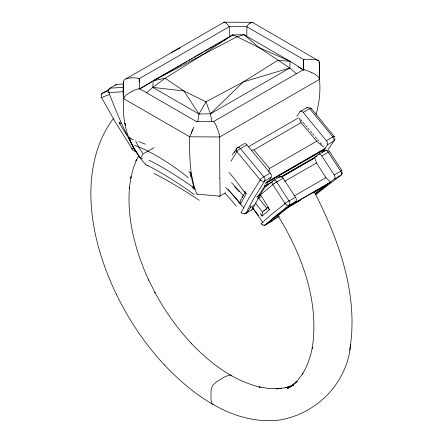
<?xml version="1.0" encoding="UTF-8"?>
<svg xmlns="http://www.w3.org/2000/svg" width="443" height="443" viewBox="0 0 443 443"><rect width="100%" height="100%" fill="white"/><g stroke="black" fill="none" stroke-linecap="round" stroke-linejoin="round"><path stroke-width="0.66" d="M342.101 173.158L342.101 172.925A3.334 2.702 52.9 0 0 341.752 171.579M193.187 185.395C192.722 186.996 195.751 191.249 194.206 187.649M146.633 92.814L152.807 87.382L153.2 80.742L232.531 34.942L244.032 34.715L290.193 61.367L303.571 69.988L298.189 66.882M197.86 121.332L198.968 114.034L205.934 101.829L243.351 81.894L289.8 68.006L290.193 61.367L259.061 47.589L237.066 36.719L232.531 34.942L199.649 56.66L165.117 78.261L152.807 87.382L198.968 114.034L210.469 113.807L289.8 68.006L296.505 73.776M123.359 96.613A140.021 114.311 -1.8 0 1 123.514 81.396C124.339 78.09 128.957 78.178 131.721 77.89M244.896 192.04L245.173 192.888L246.225 193.563L240.383 204.123L238.345 201.665M268.059 207.551L268.358 208.67L269.499 209.666L262.046 216.084L260.191 213.487M350.64 344.61C347.257 382.962 316.883 413.917 279.311 420.053C234.33 425.33 193.846 396.014 164.475 365.004L164.303 364.816M349.677 350.252C359.04 295.37 338.862 240.034 314.314 191.747M145.819 163.916L145.681 164.563C138.792 156.938 133.083 148.2 129.256 138.642M268.746 171.773L269.554 168.434L316.728 141.195L323.545 147.065M142.369 158.793L140.376 157.974L143.183 154.026M315.2 159.054L316.468 162.941L325.921 177.637L330.528 182.25L288.714 206.499L289.739 204.832M193.807 127.008L189.737 136.809A133.991 33.806 -79.4 0 0 191.487 174.697M196.122 121.753L196.249 121.465L213.576 121.554L303.726 69.507L304.18 69.617M223.41 22.826C223.986 21.441 225.686 22.554 226.412 23.219M241.247 212.457L249.055 197.777L260.235 179.924L236.961 151.722A3.334 0.864 -41.1 0 1 240.621 148.372M241.346 212.396A3.334 2.824 28.8 0 0 245.843 213.293L253.562 198.785L264.665 181.065L271.321 176.978A3.339 1.927 60 0 0 270.573 173.551L270.241 173.119L263.74 176.829A3.334 0.736 -39.3 0 0 260.224 179.936M252.582 208.963L260.6 194.095L271.149 177.322M242.094 197.572L243.351 195.247M138.853 155.537L135.929 160.981L136.599 159.618L133.243 168.467L130.807 178.175L131.012 176.707L129.323 188.652L129.5 187.256C126.809 219.296 135.475 251.259 148.77 280.17L148.494 279.605L155.1 292.779L154.884 292.358C164.929 310.986 177.244 328.413 191.758 343.834L191.586 343.652C210.431 363.321 233.295 380.736 260.224 387.182L259.111 386.927L268.452 388.45L277.423 388.721M243.611 194.776L243.877 194.305M244.137 193.829L244.674 192.882M244.946 192.406L245.223 191.924M334.703 138.31A3.334 2.575 30 0 1 333.773 141.123L327.311 144.9L327.482 144.551A3.339 1.927 60 0 0 326.729 141.134L303.162 112.395L309.657 108.668L332.87 136.915A3.334 0.742 -39.2 0 1 334.194 137.108M230.903 161.246L236.961 151.722M232.392 154.95L234.773 151.207M327.322 144.878L322.161 152.547M234.22 152.525L236.23 149.402M236.484 149.014L237.254 147.84L243.966 143.831A3.334 1.922 59.4 0 1 246.552 144.468L270.23 173.102M303.15 112.384L302.796 111.996A3.334 1.933 60.6 0 0 300.21 111.365L296.793 116.398M250.793 205.79A3.334 1.905 61.1 0 1 250.555 207.374L247.15 212.546A3.334 1.922 60 0 1 245.643 213M256.691 196.913A3.334 1.916 60 0 0 257.931 196.404L264.704 186.204L271.526 182.267M328.025 149.712L333.795 141.151A3.334 1.844 59.4 0 0 332.82 136.992M113.353 118.735C101.597 134.041 95.112 152.796 92.327 171.746L92.15 173.141C86.917 214.8 98.49 256.768 116.293 294.169L116.542 294.661M246.939 26.447L246.751 36.276M295.935 201.15L296.046 201.011A3.334 1.899 60.1 0 0 295.802 197.761L295.808 197.761M293.715 384.635L287.463 388.605L290.846 386.451L297.07 381.285L292.048 385.836L297.917 380.066L302.979 373.205L302.381 374.152C307.409 366.056 310.526 356.908 312.309 347.583L312.182 348.303C319.564 301.827 302.109 254.825 277.988 215.735M100.943 97.643L101.231 97.421M261.126 223.732L270.285 215.453L285.154 203.581L272.805 184.615L274.328 183.502M211.848 121.908L210.469 113.807L243.351 81.894L277.883 60.287L290.193 61.367M295.082 383.09L297.07 381.285M268.081 207.125A121.471 63.249 59.2 0 0 261.448 196.41L260.401 194.914L272.805 184.615M342.123 173.185A3.334 2.697 50.8 0 1 340.938 175.201L334.454 178.955L334.703 178.695A3.334 1.949 59.9 0 0 334.487 175.428L334.188 174.935L341.863 170.583M267.661 207.496L263.978 210.68A3.073 0.338 -34.3 0 1 264.255 210.519L265.041 210.065M266.066 186.475L273.359 180.456L279.843 176.713L279.029 177.377M278.486 177.82L278.896 177.488M334.471 178.944L315.078 193.796M311.95 159.663L318.506 154.391L324.99 150.642A3.334 2.508 52.1 0 1 327.615 150.858M315.51 194.837L340.944 175.206A3.334 1.861 59.8 0 0 340.628 171.264M279.278 216.322L266.946 223.449L285.774 208.814L300.642 200.23M315.056 194.255L326.79 185.135A1.667 0.964 60 0 0 327.056 184.116M249.896 23.352L251.884 22.338L253.047 22.776M230.975 36.021L232.531 34.942M241.596 198.508L240.211 200.773L240.383 204.123M126.67 135.132L119.139 122.861L120.441 122.019M293.748 384.624L288.515 387.547L293.399 384.984L289.683 386.54L291.915 385.803M266.885 223.494L266.498 223.577M289.8 68.006L259.061 47.589L244.032 34.715L237.066 36.719L153.2 80.742L139.274 89.143L151.811 81.905M108.662 89.536L108.552 89.608A3.334 1.927 59.4 0 0 108.037 90.45M125.795 78.943L224.141 22.161L252.36 22.327L318.772 60.935L319.253 61.732L319.525 79.341A140.021 114.311 -1.8 0 1 316.042 114.516M123.387 83.998L116.609 84.403L110.13 88.146A3.334 1.949 62.1 0 0 109 89.298M176.021 50.103L172.454 52.036A3.339 1.927 60 0 0 171.646 52.95M176.425 49.871L176.829 49.633M177.239 49.4L179.26 48.232M108.823 89.458L102.316 93.207A3.334 1.933 61.7 0 0 101.536 94.603M153.605 80.87L160.172 77.082M161.961 76.046L165.544 73.981M166.74 73.289L170.915 70.874M172.111 70.188L173.9 69.152M175.096 68.466L176.292 67.773M177.482 67.087L179.277 66.051M180.467 65.359L181.663 64.672M182.859 63.98L184.648 62.95M185.844 62.258L187.035 61.571M188.829 60.536L190.019 59.844M191.215 59.157L192.412 58.465M194.2 57.435L195.396 56.743M196.587 56.056L203.154 52.263M204.948 51.227L208.531 49.162M209.722 48.47L213.903 46.061M215.099 45.369L216.887 44.333M218.083 43.647L219.274 42.954M220.47 42.268L222.259 41.232M223.455 40.546L224.651 39.853M225.841 39.167L227.636 38.131M143.942 153.4L154.02 147.585M123.475 81.396L123.741 98.706L189.737 136.809L219.722 136.965L319.525 79.341C318.556 75.615 314.347 73.953 311.279 72.22M299.972 111.63L306.451 107.887A3.334 2.558 32.5 0 1 307.619 107.577M236.213 150.138L236.185 149.878A3.334 2.641 30.9 0 1 237.26 147.846A3.334 1.899 62.1 0 1 240.455 148.621L246.939 144.878M248.368 146.777L298.399 117.888M251.247 150.227L253.883 149.906L301.057 122.672L316.728 141.195M225.559 192.771L220.165 195.884L219.855 178.119M326.391 140.658L332.87 136.915M267.91 181.951L304.673 160.726M305.199 160.421L322.006 150.72M280.447 177.117L317.182 155.903M281.277 177.095L314.779 157.752M281.942 176.823L314.242 158.173M272.628 184.653A3.334 2.885 49.5 0 1 273.364 180.456A3.334 1.916 61.8 0 1 276.659 181.979L283.16 178.28L295.791 197.722M318.689 154.269L319.143 154.136A3.339 1.949 60.7 0 1 321.502 155.465L321.839 155.947L328.313 152.209L340.684 171.219M257.926 196.404L260.921 194.676M284.622 181.325L316.468 162.941M257.571 198.713L260.717 196.902M250.566 207.39L254.758 204.971M245.848 213.299L252.532 209.439M265.429 209.844L266.586 209.174M294.667 195.679L325.921 177.637M295.52 197.262L289.035 200.984L276.681 182.018M289.251 206.084L330.528 182.25M312.946 193.126L326.79 185.135M279.987 176.613L280.513 176.458A3.339 1.905 59.3 0 1 282.811 177.815L283.16 178.28M131.925 91.463C128.863 93.251 124.771 95.007 123.741 98.706A133.991 104.05 -29.4 0 0 129.129 138.698M101.093 97.698L109.222 94.608M107.743 91.136L102.344 93.196A3.334 2.508 67.9 0 0 101.685 97.443M292.474 385.62L285.818 387.791L288.581 386.889L284.55 387.846L276.089 388.827L281.742 388.384L280.38 388.489M125.613 125.352L124.732 123.42L125.142 123.298M138.98 88.777L139.429 88.661L196.249 121.465M153.2 80.742L165.117 78.261L183.939 90.959L205.934 101.829L210.469 113.807M304.042 59.445L303.571 59.5L246.751 26.696L229.424 26.608L139.274 78.655L138.82 78.561M116.609 84.403L116.321 84.452A3.339 1.927 60 0 0 115.523 85.272M123.193 87.371L110.13 88.146A3.334 2.619 86.1 0 0 108.917 92.559M123.425 91.707L108.912 92.565C116.587 112.815 125.048 132.856 135.896 151.633M190.651 173.291L191.193 175.151M108.79 92.565L108.779 92.565A3.334 0.875 -19.2 0 1 108.242 92.437M311.318 59.163L315.438 59.628L318.096 60.481M213.255 404.188L212.385 404.022L211.56 403.069L210.957 399.187L211.089 390.272L212.385 385.698L216.134 382.043L224.429 377.054L229.23 375.06L230.615 375.177L231.224 375.73M220.021 196.183L196.864 194.117L193.768 185.346L191.531 174.592M152.807 87.382L183.939 90.959L198.968 114.034M121.172 123.63L119.139 122.861M138.676 155.565A138.797 106.868 -31.4 0 1 130.131 139.966L129.295 137.784L131.045 138.266M262.97 225.133L262.705 225.033M309.718 107.317L310.106 107.461M138.803 141.577L145.348 144.213M286.87 205.065L286.593 204.926A3.334 2.724 52.8 0 1 285.131 203.592M260.368 194.898L259.797 194.588M328.274 150.443L328.789 150.764M125.12 123.686L124.765 123.442M192.24 187.588L194.809 189.399M318.467 60.702L318.772 60.935M188.801 171.563L190.894 173.296M129.705 138.161L129.323 137.812M231.523 182.638L243.406 195.557M260.351 180.063L260.462 180.179A3.334 2.592 29.6 0 0 264.637 181.032M164.475 365.004C147.021 346.249 132.28 325.024 120.402 302.336L116.293 294.169M300.769 119.638L302.098 121.21M302.979 122.257L304.751 124.35M305.637 125.397L306.966 126.964M307.852 128.01L309.181 129.583M310.504 131.15L311.833 132.723M312.719 133.769L314.048 135.337M315.377 136.909L316.706 138.476M317.592 139.523L318.916 141.095M320.245 142.663L321.574 144.235M253.883 149.906L269.554 168.434M257.411 196.581L257.815 197.052M258.203 197.512L266.758 208.26M240.455 148.621L263.74 176.829M334.288 136.505L311.102 108.286M140.376 157.974L138.659 155.576M229.241 26.353L229.424 36.874M244.547 191.177L246.225 193.563M328.313 152.209L328.291 152.171A3.334 1.933 58.2 0 0 324.985 150.637L323.645 151.733A1.667 0.986 60.3 0 0 323.196 150.299M329.603 151.617L341.952 170.599M321.839 155.947L334.177 174.919M268.054 207.141L269.499 209.666M101.502 97.554L115.086 121.659L132.645 149.706A3.372 2.741 72.5 0 0 135.337 150.947M216.588 126.886L218.859 132.673L219.722 136.965M299.252 118.187L301.057 122.672M190.302 174.431L190.756 176.84M303.726 69.507L303.571 59.5L303.571 70.448M139.429 88.661L139.274 78.655L139.274 82.077M178.208 48.913A3.334 1.899 57.9 0 1 179.216 48.276M179.614 48.065A3.334 2.619 86 0 1 180.079 47.955M132.042 148.826A138.399 76.938 50.5 0 1 133.758 148.184M133.487 148.494A3.311 0.371 -27.2 0 1 133.094 148.665M131.715 149.302A3.328 0.676 -29.1 0 1 131.626 149.197M136.184 151.373A3.334 0.975 -26.3 0 1 134.988 150.908M136.322 152.331A3.245 2.658 87.2 0 1 135.818 151.711M109.017 92.487A3.295 0.897 -24.3 0 1 108.9 92.498M108.109 92.194A3.334 0.875 -19.2 0 1 108.192 91.983M137.12 152.818A3.339 2.647 85.7 0 1 136.366 152.265M246.939 26.187A32.023 10.416 -77.5 0 1 249.913 23.174M226.462 23.512A31.702 8.578 73.5 0 1 229.275 26.752M304.009 59.606A32.023 18.124 -16.6 0 1 311.235 59.307M319.22 62.037A133.991 104.05 -29.4 0 1 319.22 79.125M131.693 77.791A31.702 25.118 38.3 0 1 138.82 78.439M191.287 133.238A32.023 0.282 -66.7 0 1 192.976 129.362M131.887 91.358A32.023 24.503 -36.6 0 1 138.975 88.666M304.18 69.784A31.702 22.682 32.8 0 1 311.23 72.37M213.786 121.52A31.702 11.014 79.9 0 1 216.66 126.582M219.85 178.269A140.021 2.071 -89.4 0 1 219.722 136.942M148.92 160.144A142.829 34.233 40.7 0 1 193.724 187.705M143.1 153.887A132.734 102.327 -31.5 0 1 135.608 140.819M194.172 187.743A138.775 37.793 -78.4 0 1 191.132 175.295M133.653 139.423A4.181 3.81 31.7 0 1 129.838 138.094M134.528 145.26A132.346 51.166 46 0 1 188.253 177.626M190.806 173.119A4.186 1.196 -33 0 1 190.008 172.593M147.369 165.4A136.461 31.735 40.4 0 1 194.156 194.516M148.095 165.665A3.516 3.134 -35.3 0 1 145.946 164.857M153.926 173.451A123.176 22.399 36.7 0 1 199.234 200.319M220.033 196.216A3.522 1.506 79.5 0 1 218.881 196.022M197.262 193.89A3.516 0.305 -70.4 0 1 197.218 193.984M285.973 207.529A1.667 0.964 60 0 1 285.768 208.808M241.845 196.614A141.14 81.385 60 0 1 242.526 197.384M245.859 213.316A3.328 1.938 58.6 0 1 244.314 213.72M263.784 176.757A3.334 2.005 60.6 0 1 264.665 181.065M225.742 187.444A130.463 55.574 56.8 0 1 243.811 207.983M260.384 180.041A3.295 2.724 30.3 0 1 260.268 179.908M236.85 151.783A3.334 2.719 31.4 0 1 236.136 150.133M251.58 209.976A3.334 1.379 57.1 0 1 251.242 209.899M241.54 212.961A3.339 0.709 -39.4 0 1 241.175 212.718M228.09 189.56A155.399 63.067 56 0 1 239.497 202.529M224.961 193.209A149.496 60.292 55.9 0 1 236.329 206.156M229.037 172.327A159.286 82.83 58.6 0 1 244.071 191.669M234.563 186.619A155.786 64.606 56.1 0 1 239.131 191.658M306.429 107.859A3.334 1.949 57.9 0 1 309.657 108.668M309.818 108.424A3.334 0.875 -40.9 0 1 311.014 108.773M264.659 184.786A1.667 0.936 59.8 0 1 264.742 186.138M328.867 151.772A3.334 0.327 -33.9 0 1 329.564 151.578M262.998 225.027A3.328 2.857 40 0 0 265.518 224.883L271.996 221.168L281.222 212.9L295.813 201.266L287.679 206.294L274.427 216.904L265.529 224.906A3.4 1.971 58.7 0 1 264.244 225.122M286.876 205.031A3.334 2.73 50.6 0 0 289.318 205.009L289.34 204.998A3.334 1.988 60.2 0 0 289.113 200.984M252.3 207.795A138.399 63.559 58.7 0 1 262.649 222.253M274.051 183.601A3.334 0.321 -34 0 1 277.24 181.575M284.733 203.83A3.334 0.437 -28.3 0 1 285.68 202.783A3.334 0.437 -28.3 0 1 289.052 200.972M255.273 202.866A124.206 58.598 58.4 0 1 262.732 212.496M262.727 224.834A3.311 2.73 47.8 0 1 261.326 223.604M271.432 221.384A3.383 1.517 59.1 0 1 270.9 221.29M261.016 224.064A3.372 0.338 -34.5 0 1 260.91 224.069M262.095 216.051A6.263 4.186 -60.2 0 1 262.289 213.249L262.505 212.502A2.902 2.038 -61.6 0 1 263.939 210.591M252.377 207.468A128.863 59.622 58.4 0 1 258.54 215.58M266.149 182.466L265.601 183.358L324.569 149.313L325.118 148.422L266.149 182.466"/></g></svg>
